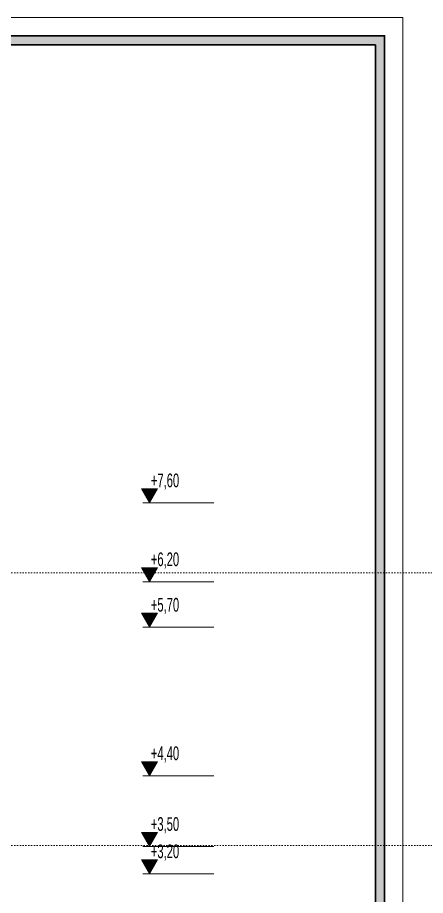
# Model space of a CAD drawing. Extents: x 775040 to 808375, y 4159409 to 4163651.
# Drawn here: x 797655 to 798104, y 4162324 to 4163289 of the extents above; entities that cross this region are included whole.
import ezdxf

# ---------------------------------------------------------------- set-up
doc = ezdxf.new("R2010")
doc.units = 0
doc.header["$MEASUREMENT"] = 0
doc.linetypes.add('ACAD_ISO07W100', pattern=[3, 0, -3])
for name, color, linetype, lineweight in [('25yazi', 255, 'Continuous', 15), ('KALIN', 30, 'Continuous', 18), ('P-HatchLight', 200, 'Continuous', 5), ('P-Levels', 240, 'Continuous', 20), ('P-Oklar', 31, 'Continuous', 18), ('Z_antet', 31, 'Continuous', 30), ('Z_izdot', 42, 'ACAD_ISO07W100', 9)]:
    doc.layers.add(name, color=color, linetype=linetype, lineweight=lineweight)
doc.layers.add('kot', color=4, linetype='Continuous')
doc.styles.add('50', font='swisscl.ttf', dxfattribs={"height": 50})

# ---------------------------------------------------------------- blocks, each defined once
blk = doc.blocks.new('KOTLAMAGORUNUS KESITTE')
at = {"layer": 'P-HatchLight'}
for points in [[(0.1521, 0.1484), (0.0722, 0.01), (-0.0077, 0.1484)], [(0.1434, 0.1434), (0.0722, 0.02), (0.0009, 0.1434)], [(0.1348, 0.1384), (0.0722, 0.03), (0.0096, 0.1384)], [(0.1261, 0.1334), (0.0722, 0.04), (0.0183, 0.1334)], [(0.1175, 0.1284), (0.0722, 0.05), (0.0269, 0.1284)], [(0.1088, 0.1234), (0.0722, 0.06), (0.0356, 0.1234)], [(0.1001, 0.1184), (0.0722, 0.07), (0.0442, 0.1184)], [(0.0915, 0.1134), (0.0722, 0.08), (0.0529, 0.1134)], [(0.0828, 0.1084), (0.0722, 0.09), (0.0616, 0.1084)], [(0.0742, 0.1034), (0.0722, 0.1), (0.0702, 0.1034)]]:
    blk.add_lwpolyline(points, close=True, dxfattribs=at)
at = {"layer": 'P-Oklar', "color": 2, "ltscale": 0.5}
blk.add_line((0, 0), (0.7795, 0), dxfattribs=at)
blk.add_lwpolyline([(-0.0164, 0.1534), (0.0722, 0), (0.1608, 0.1534)], close=True, dxfattribs=at)
at = {"layer": 'P-Levels', "color": 7, "style": '50', "width": 0.8}
blk.add_attdef('%%P0.00', (-0.0314, 0.1775), '', height=0.15, dxfattribs=at)

msp = doc.modelspace()

# ---------------------------------------------------------------- hatches: boundary and pattern name
at = {"layer": 'Z_antet'}
msp.add_hatch(color=256, dxfattribs=at).paths.add_polyline_path([(794618.09, 4159743.65), (794618.09, 4159438.75), (798049.31, 4159438.75), (798049.31, 4163258.75), (794618.09, 4163258.75), (794618.09, 4159741.15), (794608.09, 4159741.15), (794608.09, 4163268.75), (798059.31, 4163268.75), (798059.31, 4159428.75), (794608.09, 4159428.75), (794608.09, 4159743.65)])

# ---------------------------------------------------------------- linework, layer by layer
at = {"layer": 'KALIN'}
msp.add_lwpolyline([(794468.09, 4163288.75), (794468.09, 4159408.75), (798079.31, 4159408.75), (798079.31, 4163288.75)], close=True, dxfattribs=at)
msp.add_lwpolyline([(794488.09, 4159741.15), (794488.09, 4163288.75), (798079.31, 4163288.75), (798079.31, 4159408.75), (794488.09, 4159408.75), (794488.09, 4159743.65)], dxfattribs=at)
at = {"layer": 'Z_antet'}
msp.add_lwpolyline([(794618.09, 4159743.65), (794618.09, 4159438.75), (798049.31, 4159438.75), (798049.31, 4163258.75), (794618.09, 4163258.75), (794618.09, 4159741.15), (794608.09, 4159741.15), (794608.09, 4163268.75), (798059.31, 4163268.75), (798059.31, 4159428.75), (794608.09, 4159428.75), (794608.09, 4159743.65)], close=True, dxfattribs=at)
at = {"layer": 'Z_izdot'}
for p, q in [((801229.63, 4162678.58), (797358.13, 4162678.58)), ((801229.63, 4162378.58), (797358.13, 4162378.58))]:
    msp.add_line(p, q, dxfattribs=at)

# ---------------------------------------------------------------- block references
at = {"layer": 'kot'}
ref = msp.add_blockref('KOTLAMAGORUNUS KESITTE', (797793.3, 4162755.3), dxfattribs=dict(at, xscale=100, yscale=100, zscale=100))
ref.add_attrib('%%P0.00', '+7,60', (797802.09, 4162772.53), dxfattribs={"layer": '25yazi', "height": 15, "style": '50', "width": 0.8})
ref = msp.add_blockref('KOTLAMAGORUNUS KESITTE', (797793.3, 4162668.58), dxfattribs=dict(at, xscale=100, yscale=100, zscale=100))
ref.add_attrib('%%P0.00', '+6,20', (797802.06, 4162685.81), dxfattribs={"layer": '25yazi', "height": 15, "style": '50', "width": 0.8})
ref = msp.add_blockref('KOTLAMAGORUNUS KESITTE', (797793.3, 4162618.58), dxfattribs=dict(at, xscale=100, yscale=100, zscale=100))
ref.add_attrib('%%P0.00', '+5,70', (797802.06, 4162635.81), dxfattribs={"layer": '25yazi', "height": 15, "style": '50', "width": 0.8})
ref = msp.add_blockref('KOTLAMAGORUNUS KESITTE', (797793.3, 4162455.35, 0), dxfattribs=dict(at, xscale=100, yscale=100, zscale=100))
ref.add_attrib('%%P0.00', '+4,40', (797802.06, 4162472.58, 0), dxfattribs={"layer": '25yazi', "height": 15, "style": '50', "width": 0.8})
ref = msp.add_blockref('KOTLAMAGORUNUS KESITTE', (797793.3, 4162377.58), dxfattribs=dict(at, xscale=100, yscale=100, zscale=100))
ref.add_attrib('%%P0.00', '+3,50', (797802.06, 4162394.81), dxfattribs={"layer": '25yazi', "height": 15, "style": '50', "width": 0.8})
ref = msp.add_blockref('KOTLAMAGORUNUS KESITTE', (797793.3, 4162347.58), dxfattribs=dict(at, xscale=100, yscale=100, zscale=100))
ref.add_attrib('%%P0.00', '+3,20', (797802.06, 4162364.81), dxfattribs={"layer": '25yazi', "height": 15, "style": '50', "width": 0.8})

doc.saveas('drawing.dxf')
